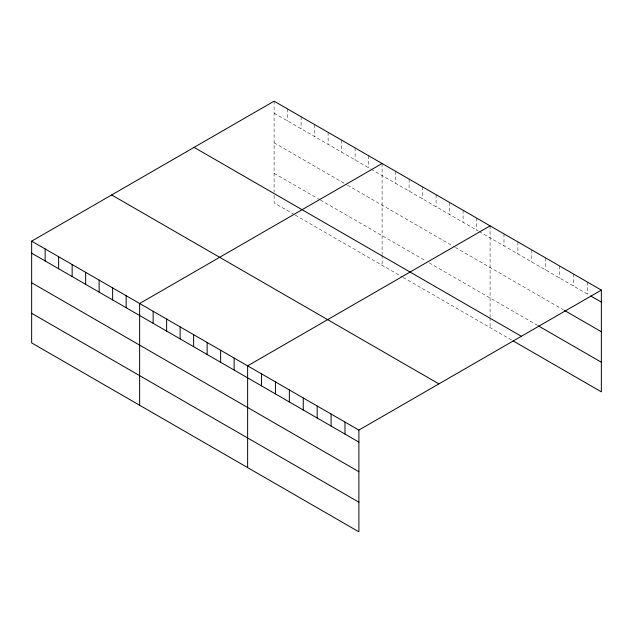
<?xml version="1.0" encoding="UTF-8"?>
<svg xmlns="http://www.w3.org/2000/svg" width="633" height="633" viewBox="0 0 633 633"><rect width="100%" height="100%" fill="white"/><g stroke="black" fill="none" stroke-linecap="round" stroke-linejoin="round"><path stroke-width="0.47" stroke-dasharray="3.17 2.37" d="M274.113 101.169L274.113 192.06M274.113 113.188L370.289 168.71M371.128 169.201L478.279 231.061M479.118 231.543L589.078 295.033M274.113 142.797L346.662 184.686M347.509 185.176L454.652 247.036M455.499 247.519L563.718 310.004M274.113 173.307L319.665 199.609M320.512 200.099L425.969 260.986M429.34 262.932L537.536 325.394M294.361 214.611L274.113 202.916L274.113 193.049M295.2 215.093L402.351 276.953M403.189 277.444L512.176 340.364M587.44 282.065L587.44 294.084M573.538 274.042L573.538 286.061M559.627 266.01L559.627 278.029M545.717 257.979L545.717 269.998M531.815 249.948L531.815 261.967M517.905 241.917L517.905 253.936M503.995 233.894L503.995 245.913M490.084 225.862L490.084 316.753M490.084 317.742L490.084 327.617M476.586 218.069L476.586 230.088M463.087 210.275L463.087 222.294M449.588 202.481L449.588 214.5M436.09 194.687L436.09 206.706M422.591 186.893L422.591 198.912M409.1 179.099L409.1 191.119M395.601 171.306L395.601 183.325M382.103 163.512L382.103 254.411M382.103 255.4L382.103 265.267M368.604 155.718L368.604 167.737M355.105 147.924L355.105 159.943M341.606 140.13L341.606 152.149M328.108 132.337L328.108 144.356M314.609 124.551L314.609 136.562M301.11 116.757L301.11 128.768M287.611 108.963L287.611 120.982"/><path stroke-width="0.95" d="M31.65 241.149L358.887 430.084L358.887 531.831L31.65 342.904L31.65 241.149L274.113 101.169L601.35 290.096L601.35 391.851L512.991 340.839M382.103 163.512L139.64 303.5L139.64 405.247M490.084 225.862L247.63 365.842L247.63 467.597M358.887 430.084L601.35 290.096M590.716 295.975L601.35 302.115M564.533 310.471L601.35 331.732M538.359 325.868L601.35 362.234M194.102 147.362L521.339 336.289M111.661 194.956L438.898 383.883M31.65 253.168L358.887 442.095M31.65 282.777L358.887 471.712M31.65 313.288L358.887 502.222M344.985 422.053L344.985 434.072M331.075 414.022L331.075 426.041M317.165 405.99L317.165 418.009M303.262 397.959L303.262 409.978M289.352 389.936L289.352 401.947M275.442 381.905L275.442 393.924M261.54 373.874L261.54 385.893M234.131 358.049L234.131 370.068M220.632 350.255L220.632 362.274M207.133 342.461L207.133 354.48M193.635 334.667L193.635 346.686M180.136 326.873L180.136 338.892M166.637 319.079L166.637 331.099M153.139 311.294L153.139 323.305M126.141 295.706L126.141 307.725M112.642 287.912L112.642 299.931M99.144 280.118L99.144 292.137M85.645 272.325L85.645 284.344M72.146 264.531L72.146 276.55M58.647 256.737L58.647 268.756M45.149 248.943L45.149 260.962"/></g></svg>
